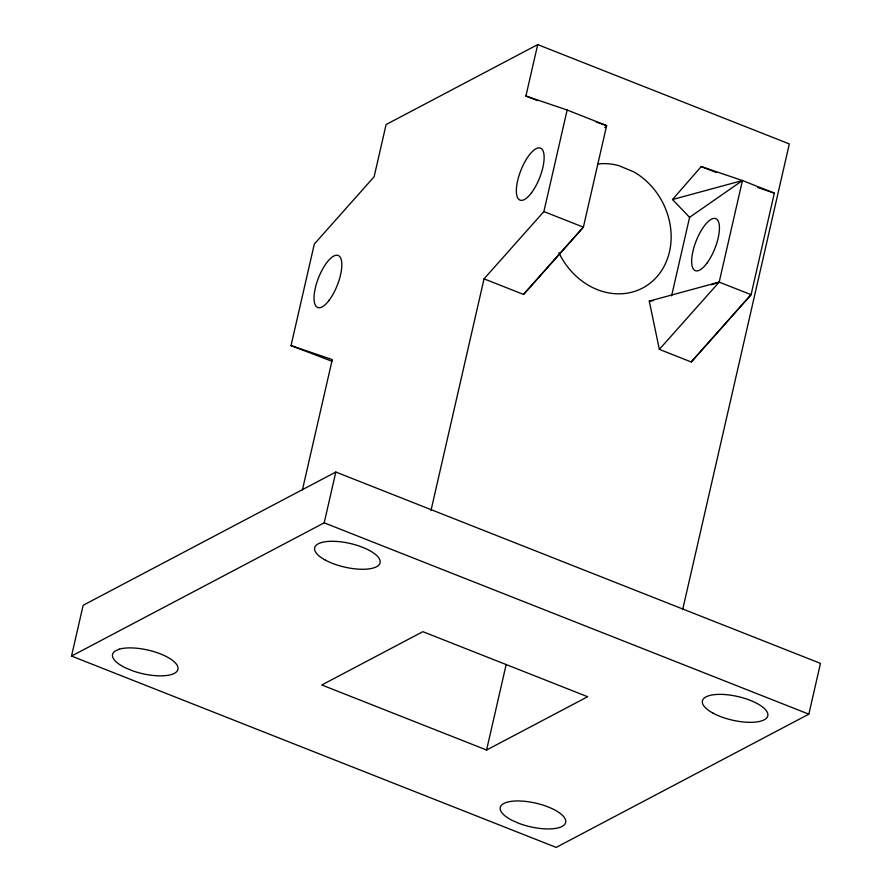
<?xml version="1.0" encoding="UTF-8"?>
<svg xmlns="http://www.w3.org/2000/svg" width="892" height="892" viewBox="0 0 892 892"><rect width="100%" height="100%" fill="white"/><g stroke="black" fill="none" stroke-linecap="round" stroke-linejoin="round"><path stroke-width="1.34" d="M71.527 656.066L83.157 605.289L335.827 472.046L820.473 663.38L808.843 714.158L556.173 847.4L71.527 656.066L324.197 522.835L335.827 472.046M331.958 361.249L291.037 345.605L314.307 244.04L374.138 176.761L386.102 124.546L537.698 44.6L789.32 143.935L682.648 609.671M302.433 489.864L332.27 359.576L291.037 345.605M431.003 510.436L484.044 278.85L543.886 211.582L567.145 110.017L525.912 96.035L537.698 44.6M486.586 750.027L587.65 696.73L422.864 631.681L321.8 684.978L486.586 750.027L506.177 664.462M671.598 295.888L689.583 217.336L742.445 180.541L774.345 193.129L751.075 294.695L691.244 361.974L659.344 349.374L649.264 301.095L719.186 282.106L751.075 294.695L691.244 361.974M659.344 349.374L719.186 282.106L742.445 180.541L701.212 166.559L672.523 199.529L689.583 217.336M484.044 278.85L523.537 294.438L583.379 227.17L606.638 125.605L567.145 110.017M523.537 294.438L583.379 227.17L543.886 211.582M604.809 127.623L606.638 125.605L596.335 122.115M711.37 284.771L719.186 282.106M672.523 199.529L742.445 180.541M649.264 301.095L653.334 300.626M757.598 187.454L774.345 193.129M525.912 96.035L537.385 100.562M701.212 166.559L716.521 172.602M324.197 522.835L808.843 714.158M558.905 252.659A67.056 57.634 62.2 0 0 656.033 277.735A67.056 57.634 62.2 0 0 633.799 171.877L618.691 165.6A67.056 57.634 62.2 0 0 597.495 163.994M119.238 649.186L114.956 651.149A33.528 12.12 12.9 0 0 125.304 667.774L132.73 670.851A33.528 12.12 12.9 0 0 174.353 673.348A33.528 12.12 12.9 0 0 162.868 654.906A33.528 12.12 12.9 0 0 119.238 649.186M519.3 823.506L512.053 820.35A33.528 12.12 12.9 0 1 518.943 800.96A33.528 12.12 12.9 0 1 565.773 821.354A33.528 12.12 12.9 0 1 519.3 823.506M712.942 713.098A33.528 12.12 12.9 0 0 767.12 717.369A33.528 12.12 12.9 0 0 725.263 694.578A33.528 12.12 12.9 0 0 712.942 713.098M531.532 192.772A27.942 10.091 -68.5 0 0 541.6 148.797A27.942 10.091 -68.5 0 0 517.616 180.786A27.942 10.091 -68.5 0 0 531.532 192.772M706.832 263.307A27.942 10.091 -68.5 0 0 716.9 219.32A27.942 10.091 -68.5 0 0 692.917 251.31A27.942 10.091 -68.5 0 0 706.832 263.307M329.215 300.158A27.942 10.091 -68.5 0 0 339.295 256.171A27.942 10.091 -68.5 0 0 315.3 288.161A27.942 10.091 -68.5 0 0 329.215 300.158M325.223 560.042A33.528 12.12 12.9 0 0 379.401 564.302A33.528 12.12 12.9 0 0 337.544 541.511A33.528 12.12 12.9 0 0 325.223 560.042"/></g></svg>
